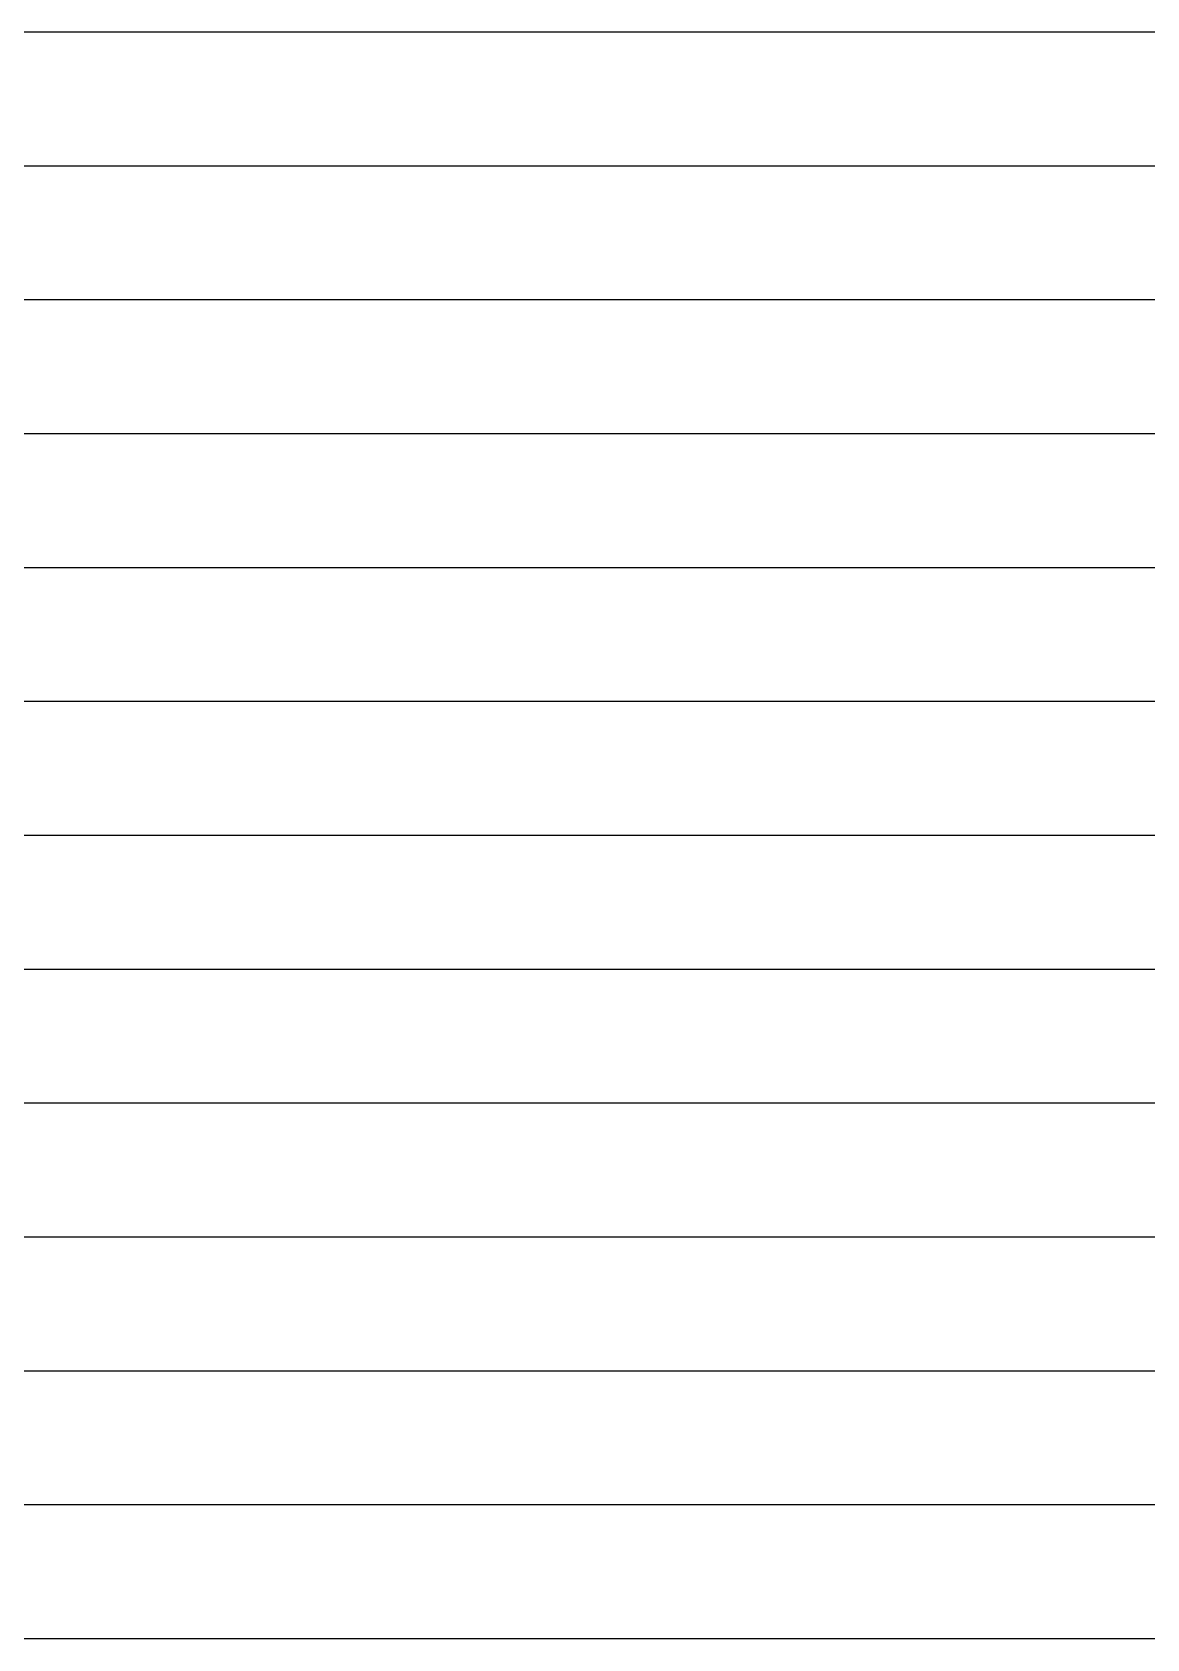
# Model space of a CAD drawing. Extents: x 0 to 2037025, y -2738621 to 0.
# Drawn here: x 1028848 to 1034561, y -1230823 to -1222589 of the extents above; entities that cross this region are included whole.
import ezdxf

# ---------------------------------------------------------------- set-up
doc = ezdxf.new("R2010")
doc.units = 0
doc.header["$LTSCALE"] = 10
doc.header["$MEASUREMENT"] = 0

msp = doc.modelspace()

# ---------------------------------------------------------------- linework, layer by layer
at = {"layer": 'Defpoints', "color": 251}
for p, q in [((1054001.1, -1222588.8), (954025, -1222588.8)), ((1054001.1, -1223275), (954025, -1223275)), ((1054001.1, -1223961.2), (954025, -1223961.2)), ((1054001.1, -1224647.4), (954025, -1224647.4)), ((1054001.1, -1225333.6), (954025, -1225333.6)), ((1054001.1, -1226019.8), (954025, -1226019.8)), ((1054001.1, -1226706), (954025, -1226706)), ((1054001.1, -1227392.2), (954025, -1227392.2)), ((1054001.1, -1228078.4), (954025, -1228078.4)), ((1054001.1, -1228764.6), (954025, -1228764.6)), ((1054001.1, -1229450.8), (954025, -1229450.8)), ((1054001.1, -1230137), (954025, -1230137)), ((1054001.1, -1230823.2), (954025, -1230823.2))]:
    msp.add_line(p, q, dxfattribs=at)

doc.saveas('drawing.dxf')
